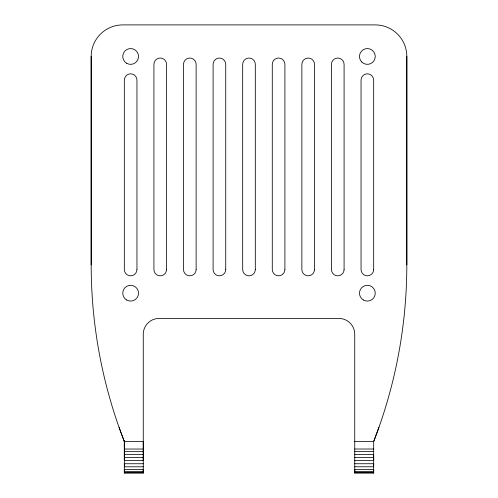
<?xml version="1.0" encoding="UTF-8"?>
<svg xmlns="http://www.w3.org/2000/svg" width="498" height="498" viewBox="0 0 498 498"><rect width="100%" height="100%" fill="white"/><g stroke="black" fill="none" stroke-linecap="round" stroke-linejoin="round"><path stroke-width="0.75" d="M124.326 473.1L124.326 469.402L143.268 469.402L143.268 473.1L124.326 473.1L124.326 441.539A487.399 487.399 0 0 1 91.184 264.874L91.184 56.461A31.561 31.561 0 0 1 122.751 24.9L375.255 24.9A31.561 31.561 0 0 1 406.816 56.461L406.816 264.874A487.399 487.399 0 0 1 373.674 441.533L373.674 460.463L354.738 460.463M124.326 463.825L124.326 465.207M124.326 440.911L124.326 460.476L143.268 460.476L143.262 334.22A15.78 15.78 0 0 1 159.043 318.44L338.957 318.44A15.78 15.78 0 0 1 354.738 334.22L354.738 473.088L373.674 473.088L373.674 455.726M124.326 456.373L124.326 455.738M143.268 473.1L143.262 441.539L124.326 441.539L124.326 441.066M354.738 473.088L354.738 469.39L373.674 469.39L373.674 473.088M373.674 460.463L373.681 457.407L354.738 457.432M406.816 264.874L406.816 56.461M378.916 427.415L373.674 441.533L354.738 441.527M354.738 449.034L373.674 449.009M354.738 451.642L373.674 451.624M354.738 454.462L373.674 454.444M124.326 449.04L143.262 449.04M124.326 451.655L143.262 451.655M124.326 454.475L143.262 454.475M124.326 457.438L143.268 457.438L143.268 460.476M124.326 463.744L143.268 463.744M354.738 463.731L373.674 463.731M124.326 466.788L143.268 466.788M354.738 466.775L373.674 466.775M124.326 471.407L143.268 471.407M354.738 471.401L373.674 471.401M124.326 472.67L143.268 472.67M354.738 472.658L373.674 472.658M119.084 427.415L124.326 441.539M91.184 56.461L91.184 264.874M373.674 463.812L373.674 465.2L373.674 463.812M373.674 269.518L373.674 80.134A6.312 6.312 0 0 0 367.362 73.822A6.312 6.312 0 0 0 361.05 80.134L361.05 269.518A6.312 6.312 0 0 0 367.362 275.83A6.312 6.312 0 0 0 373.674 269.518M344.087 269.518L344.087 64.354A6.312 6.312 0 0 0 337.775 58.042A6.312 6.312 0 0 0 331.463 64.354L331.463 269.518A6.312 6.312 0 0 0 337.775 275.83A6.312 6.312 0 0 0 344.087 269.518M314.493 269.518L314.493 64.354A6.312 6.312 0 0 0 308.181 58.042A6.312 6.312 0 0 0 301.869 64.354L301.869 269.518A6.312 6.312 0 0 0 308.181 275.83A6.312 6.312 0 0 0 314.493 269.518M284.906 269.518L284.906 64.354A6.312 6.312 0 0 0 278.594 58.042A6.312 6.312 0 0 0 272.281 64.354L272.281 269.518A6.312 6.312 0 0 0 278.594 275.83A6.312 6.312 0 0 0 284.906 269.518M255.312 269.518L255.312 64.354A6.312 6.312 0 0 0 249 58.042A6.312 6.312 0 0 0 242.688 64.354L242.688 269.518A6.312 6.312 0 0 0 249 275.83A6.312 6.312 0 0 0 255.312 269.518M225.725 269.518L225.725 64.354A6.312 6.312 0 0 0 219.413 58.042A6.312 6.312 0 0 0 213.1 64.354L213.1 269.518A6.312 6.312 0 0 0 219.413 275.83A6.312 6.312 0 0 0 225.725 269.518M196.131 269.518L196.131 64.354A6.312 6.312 0 0 0 189.819 58.042A6.312 6.312 0 0 0 183.507 64.354L183.507 269.518A6.312 6.312 0 0 0 189.819 275.83A6.312 6.312 0 0 0 196.131 269.518M166.544 269.518L166.544 64.354A6.312 6.312 0 0 0 160.232 58.042A6.312 6.312 0 0 0 153.919 64.354L153.919 269.518A6.312 6.312 0 0 0 160.232 275.83A6.312 6.312 0 0 0 166.544 269.518M136.95 269.518L136.95 80.134A6.312 6.312 0 0 0 130.638 73.822A6.312 6.312 0 0 0 124.326 80.134L124.326 269.518A6.312 6.312 0 0 0 130.638 275.83A6.312 6.312 0 0 0 136.95 269.518M361.785 62.045A7.893 7.893 0 0 0 374.988 58.503A7.893 7.893 0 0 0 365.32 48.841A7.893 7.893 0 0 0 361.785 62.045M363.416 300.02A7.893 7.893 0 0 0 375.255 293.191A7.893 7.893 0 0 0 363.416 286.356A7.893 7.893 0 0 0 363.416 300.02M126.691 300.02A7.893 7.893 0 0 0 138.531 293.191A7.893 7.893 0 0 0 126.691 286.356A7.893 7.893 0 0 0 126.691 300.02M126.691 63.296A7.893 7.893 0 0 0 138.531 56.461A7.893 7.893 0 0 0 126.691 49.632A7.893 7.893 0 0 0 126.691 63.296"/></g></svg>
